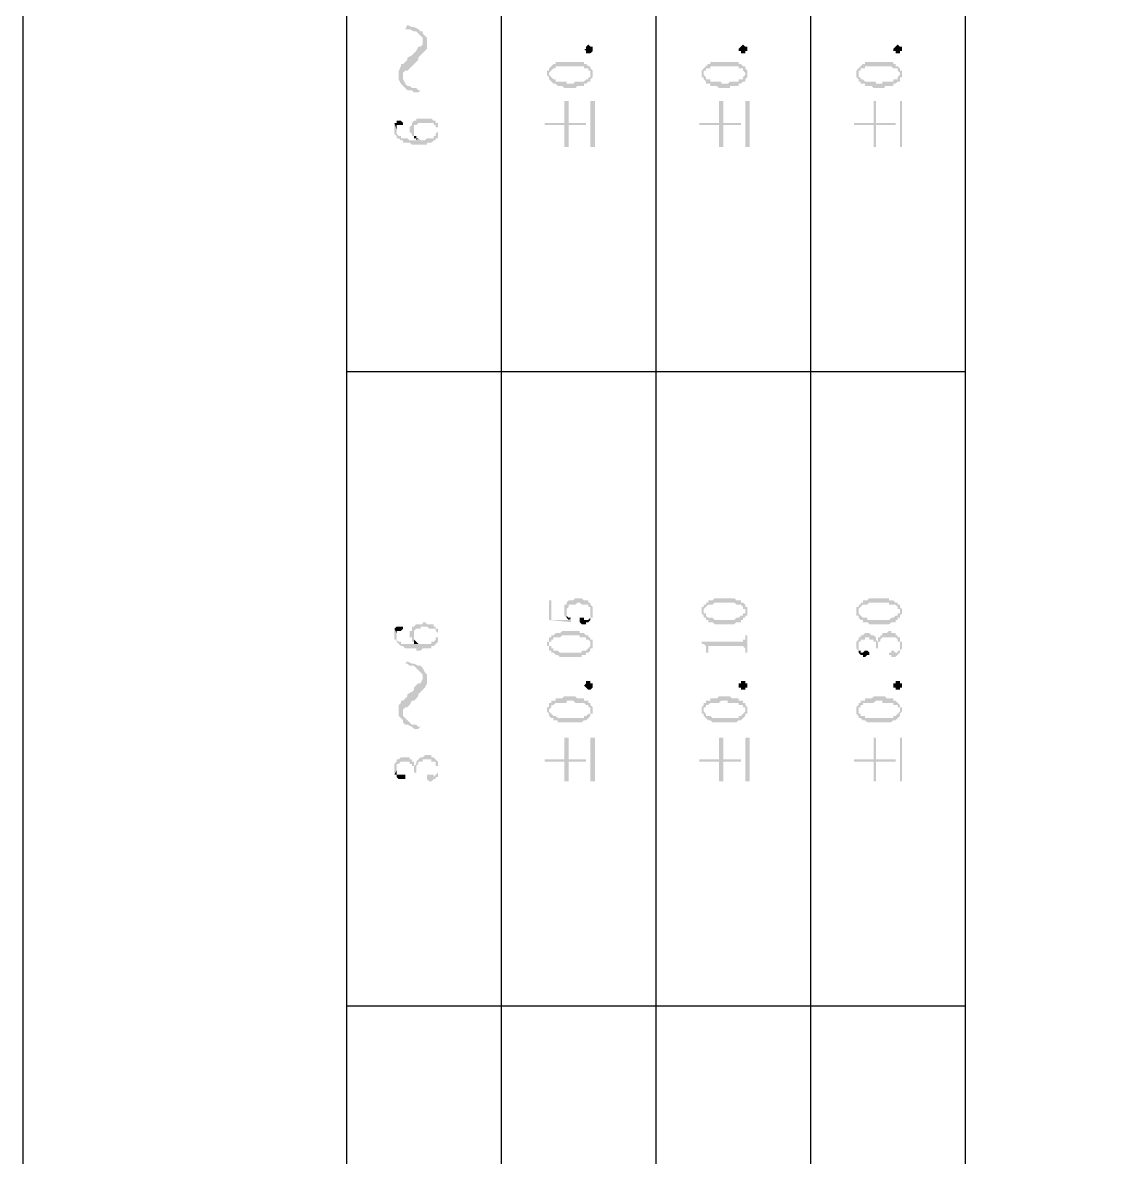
# Model space of a CAD drawing. Header units: inches. Extents: x 3613 to 8393, y -2205 to -794.
# Drawn here: x 3613.22 to 3635.65, y -1475.82 to -1452.33 of the extents above; entities that cross this region are included whole.
import ezdxf

# ---------------------------------------------------------------- set-up
doc = ezdxf.new("R2010")
doc.units = ezdxf.units.IN
doc.header["$MEASUREMENT"] = 0

msp = doc.modelspace()

# ---------------------------------------------------------------- hatches: boundary and pattern name
at = {"transparency": 33554559}
for points in [[(3621.146, -1452.466), (3621.236, -1452.466), (3621.327, -1452.511), (3621.372, -1452.511), (3621.417, -1452.556), (3621.417, -1452.556), (3621.462, -1452.601), (3621.507, -1452.647), (3621.507, -1452.962), (3621.507, -1452.962), (3621.552, -1452.917), (3621.598, -1452.872), (3621.598, -1452.647), (3621.552, -1452.601), (3621.507, -1452.556), (3621.507, -1452.511), (3621.462, -1452.511), (3621.417, -1452.466), (3621.327, -1452.421), (3621.282, -1452.421), (3621.191, -1452.376)], [(3621.011, -1453.414), (3621.011, -1453.504), (3621.056, -1453.594), (3621.101, -1453.639), (3621.101, -1453.459), (3621.101, -1453.369), (3621.146, -1453.324), (3621.191, -1453.324), (3621.236, -1453.278), (3621.282, -1453.233), (3621.327, -1453.188), (3621.372, -1453.143), (3621.417, -1453.098), (3621.417, -1453.053), (3621.462, -1453.008), (3621.507, -1452.962), (3621.507, -1452.737), (3621.507, -1452.782), (3621.462, -1452.827), (3621.417, -1452.827), (3621.372, -1452.917), (3621.327, -1452.962), (3621.327, -1452.962), (3621.282, -1453.008), (3621.191, -1453.053), (3621.191, -1453.098), (3621.146, -1453.143), (3621.101, -1453.188), (3621.056, -1453.188), (3621.056, -1453.233), (3621.011, -1453.324), (3621.011, -1453.369)], [(3625.028, -1452.872), (3625.028, -1452.917), (3625.028, -1452.917), (3624.982, -1452.962), (3624.892, -1452.962), (3624.892, -1452.917), (3624.892, -1452.917), (3624.847, -1452.872), (3624.892, -1452.872), (3624.892, -1452.827), (3624.892, -1452.827), (3624.937, -1452.782), (3624.937, -1452.782), (3624.982, -1452.827), (3625.028, -1452.827), (3625.028, -1452.872)], [(3628.232, -1452.872), (3628.232, -1452.917), (3628.187, -1452.917), (3628.187, -1452.962), (3628.097, -1452.962), (3628.097, -1452.917), (3628.051, -1452.917), (3628.051, -1452.872), (3628.051, -1452.872), (3628.097, -1452.827), (3628.097, -1452.827), (3628.142, -1452.782), (3628.142, -1452.782), (3628.187, -1452.827), (3628.232, -1452.827), (3628.232, -1452.872)], [(3631.436, -1452.872), (3631.436, -1452.917), (3631.391, -1452.917), (3631.391, -1452.962), (3631.301, -1452.962), (3631.301, -1452.917), (3631.256, -1452.917), (3631.256, -1452.872), (3631.256, -1452.872), (3631.301, -1452.827), (3631.301, -1452.827), (3631.346, -1452.782), (3631.346, -1452.782), (3631.391, -1452.827), (3631.436, -1452.827), (3631.436, -1452.872)], [(3624.08, -1453.414), (3624.08, -1453.414), (3624.125, -1453.459), (3624.125, -1453.504), (3624.125, -1453.369), (3624.125, -1453.369), (3624.17, -1453.324), (3624.17, -1453.324), (3624.215, -1453.278), (3624.26, -1453.278), (3624.26, -1453.233), (3624.847, -1453.233), (3624.847, -1453.278), (3624.937, -1453.278), (3624.937, -1453.324), (3624.982, -1453.324), (3624.982, -1453.369), (3624.982, -1453.414), (3624.982, -1453.233), (3624.937, -1453.233), (3624.892, -1453.188), (3624.847, -1453.188), (3624.847, -1453.143), (3624.26, -1453.143), (3624.26, -1453.188), (3624.215, -1453.188), (3624.17, -1453.233), (3624.17, -1453.233), (3624.125, -1453.278), (3624.125, -1453.324), (3624.08, -1453.324), (3624.08, -1453.369)], [(3624.125, -1453.504), (3624.17, -1453.549), (3624.17, -1453.549), (3624.215, -1453.594), (3624.26, -1453.594), (3624.305, -1453.639), (3624.396, -1453.639), (3624.441, -1453.685), (3624.667, -1453.685), (3624.712, -1453.639), (3624.847, -1453.639), (3624.847, -1453.594), (3624.892, -1453.594), (3624.937, -1453.549), (3624.982, -1453.549), (3624.982, -1453.504), (3624.982, -1453.504), (3625.028, -1453.459), (3625.028, -1453.414), (3625.028, -1453.369), (3625.028, -1453.324), (3625.028, -1453.324), (3624.982, -1453.278), (3624.982, -1453.414), (3624.982, -1453.459), (3624.937, -1453.459), (3624.937, -1453.504), (3624.892, -1453.504), (3624.847, -1453.549), (3624.667, -1453.549), (3624.621, -1453.594), (3624.486, -1453.594), (3624.486, -1453.549), (3624.26, -1453.549), (3624.26, -1453.504), (3624.215, -1453.504), (3624.17, -1453.459), (3624.17, -1453.459), (3624.125, -1453.414), (3624.125, -1453.414)], [(3627.284, -1453.414), (3627.284, -1453.459), (3627.329, -1453.459), (3627.329, -1453.504), (3627.329, -1453.369), (3627.329, -1453.324), (3627.374, -1453.324), (3627.374, -1453.278), (3627.465, -1453.278), (3627.465, -1453.233), (3628.051, -1453.233), (3628.051, -1453.278), (3628.142, -1453.278), (3628.142, -1453.324), (3628.142, -1453.324), (3628.187, -1453.369), (3628.187, -1453.414), (3628.187, -1453.233), (3628.142, -1453.233), (3628.097, -1453.188), (3628.051, -1453.188), (3628.051, -1453.143), (3627.465, -1453.143), (3627.465, -1453.188), (3627.42, -1453.188), (3627.374, -1453.233), (3627.374, -1453.233), (3627.329, -1453.278), (3627.329, -1453.278), (3627.284, -1453.324), (3627.284, -1453.369)], [(3627.329, -1453.504), (3627.374, -1453.549), (3627.374, -1453.594), (3627.465, -1453.594), (3627.465, -1453.639), (3627.6, -1453.639), (3627.645, -1453.685), (3627.871, -1453.685), (3627.871, -1453.639), (3628.051, -1453.639), (3628.051, -1453.594), (3628.097, -1453.594), (3628.142, -1453.549), (3628.187, -1453.549), (3628.187, -1453.504), (3628.187, -1453.504), (3628.232, -1453.459), (3628.232, -1453.414), (3628.232, -1453.369), (3628.232, -1453.324), (3628.232, -1453.324), (3628.187, -1453.278), (3628.187, -1453.414), (3628.187, -1453.414), (3628.142, -1453.459), (3628.142, -1453.504), (3628.051, -1453.504), (3628.051, -1453.549), (3627.871, -1453.549), (3627.826, -1453.594), (3627.69, -1453.594), (3627.69, -1453.549), (3627.465, -1453.549), (3627.465, -1453.504), (3627.374, -1453.504), (3627.374, -1453.459), (3627.374, -1453.459), (3627.329, -1453.414), (3627.329, -1453.414)], [(3630.489, -1453.414), (3630.489, -1453.459), (3630.489, -1453.459), (3630.534, -1453.504), (3630.534, -1453.369), (3630.534, -1453.324), (3630.579, -1453.324), (3630.579, -1453.278), (3630.669, -1453.278), (3630.669, -1453.233), (3631.211, -1453.233), (3631.256, -1453.278), (3631.346, -1453.278), (3631.346, -1453.324), (3631.346, -1453.324), (3631.391, -1453.369), (3631.391, -1453.414), (3631.391, -1453.278), (3631.346, -1453.233), (3631.301, -1453.233), (3631.301, -1453.188), (3631.256, -1453.188), (3631.256, -1453.143), (3630.669, -1453.143), (3630.669, -1453.188), (3630.624, -1453.188), (3630.579, -1453.233), (3630.579, -1453.233), (3630.534, -1453.278), (3630.534, -1453.278), (3630.489, -1453.324), (3630.489, -1453.369)], [(3630.534, -1453.504), (3630.534, -1453.549), (3630.579, -1453.549), (3630.579, -1453.594), (3630.669, -1453.594), (3630.669, -1453.639), (3630.804, -1453.639), (3630.85, -1453.685), (3631.075, -1453.685), (3631.075, -1453.639), (3631.256, -1453.639), (3631.256, -1453.594), (3631.301, -1453.594), (3631.346, -1453.549), (3631.391, -1453.549), (3631.391, -1453.504), (3631.391, -1453.459), (3631.436, -1453.459), (3631.436, -1453.414), (3631.436, -1453.369), (3631.436, -1453.324), (3631.391, -1453.324), (3631.391, -1453.278), (3631.391, -1453.414), (3631.391, -1453.414), (3631.346, -1453.459), (3631.346, -1453.504), (3631.256, -1453.504), (3631.256, -1453.549), (3631.03, -1453.549), (3631.03, -1453.594), (3630.895, -1453.594), (3630.895, -1453.549), (3630.669, -1453.549), (3630.624, -1453.504), (3630.579, -1453.504), (3630.579, -1453.459), (3630.534, -1453.459), (3630.534, -1453.414), (3630.534, -1453.414)], [(3621.101, -1453.639), (3621.101, -1453.639), (3621.146, -1453.685), (3621.191, -1453.73), (3621.282, -1453.73), (3621.327, -1453.775), (3621.417, -1453.775), (3621.462, -1453.73), (3621.417, -1453.73), (3621.372, -1453.685), (3621.282, -1453.685), (3621.236, -1453.639), (3621.191, -1453.639), (3621.146, -1453.594), (3621.101, -1453.504), (3621.101, -1453.459)], [(3624.035, -1454.407), (3624.035, -1454.452), (3624.441, -1454.452), (3624.441, -1454.903), (3624.531, -1454.903), (3624.531, -1454.452), (3624.892, -1454.452), (3624.892, -1454.407), (3624.531, -1454.407), (3624.531, -1453.955), (3624.441, -1453.955), (3624.441, -1454.407)], [(3625.073, -1454.903), (3625.073, -1453.955), (3624.982, -1453.955), (3624.982, -1454.903)], [(3627.239, -1454.407), (3627.239, -1454.452), (3627.645, -1454.452), (3627.645, -1454.903), (3627.735, -1454.903), (3627.735, -1454.452), (3628.097, -1454.452), (3628.097, -1454.407), (3627.735, -1454.407), (3627.735, -1453.955), (3627.645, -1453.955), (3627.645, -1454.407)], [(3628.277, -1454.903), (3628.277, -1453.955), (3628.187, -1453.955), (3628.187, -1454.903)], [(3630.443, -1454.407), (3630.443, -1454.452), (3630.85, -1454.452), (3630.85, -1454.903), (3630.895, -1454.903), (3630.895, -1454.452), (3631.301, -1454.452), (3631.301, -1454.407), (3630.895, -1454.407), (3630.895, -1453.955), (3630.85, -1453.955), (3630.85, -1454.407)], [(3631.436, -1454.903), (3631.436, -1453.955), (3631.391, -1453.955), (3631.391, -1454.903)], [(3620.921, -1454.407), (3620.966, -1454.542), (3620.966, -1454.497), (3620.966, -1454.452), (3621.101, -1454.452), (3621.101, -1454.407), (3621.101, -1454.407), (3621.056, -1454.362), (3620.966, -1454.362), (3620.966, -1454.407)], [(3620.921, -1454.497), (3620.921, -1454.587), (3620.921, -1454.632), (3620.921, -1454.632), (3620.966, -1454.677), (3620.966, -1454.723), (3621.011, -1454.723), (3621.056, -1454.768), (3621.101, -1454.768), (3621.101, -1454.813), (3621.236, -1454.813), (3621.282, -1454.858), (3621.598, -1454.858), (3621.598, -1454.813), (3621.688, -1454.813), (3621.733, -1454.768), (3621.778, -1454.768), (3621.778, -1454.723), (3621.823, -1454.723), (3621.823, -1454.542), (3621.823, -1454.587), (3621.823, -1454.587), (3621.778, -1454.632), (3621.778, -1454.677), (3621.733, -1454.677), (3621.733, -1454.723), (3621.598, -1454.723), (3621.552, -1454.768), (3621.462, -1454.768), (3621.417, -1454.723), (3621.417, -1454.723), (3621.372, -1454.768), (3621.236, -1454.768), (3621.191, -1454.723), (3621.056, -1454.723), (3621.056, -1454.677), (3621.011, -1454.677), (3620.966, -1454.632), (3620.966, -1454.587), (3620.966, -1454.542), (3620.966, -1454.542), (3620.921, -1454.407), (3620.921, -1454.452)], [(3621.236, -1454.542), (3621.236, -1454.587), (3621.282, -1454.632), (3621.282, -1454.677), (3621.327, -1454.677), (3621.327, -1454.542), (3621.327, -1454.497), (3621.327, -1454.452), (3621.372, -1454.452), (3621.417, -1454.407), (3621.733, -1454.407), (3621.733, -1454.452), (3621.778, -1454.452), (3621.778, -1454.497), (3621.823, -1454.497), (3621.823, -1454.542), (3621.823, -1454.677), (3621.823, -1454.632), (3621.823, -1454.542), (3621.823, -1454.452), (3621.823, -1454.407), (3621.778, -1454.407), (3621.778, -1454.362), (3621.733, -1454.362), (3621.688, -1454.316), (3621.372, -1454.316), (3621.372, -1454.362), (3621.327, -1454.362), (3621.282, -1454.407), (3621.282, -1454.452), (3621.282, -1454.452), (3621.236, -1454.497), (3621.236, -1454.497)], [(3621.327, -1454.677), (3621.327, -1454.723), (3621.372, -1454.723), (3621.372, -1454.768), (3621.417, -1454.723), (3621.372, -1454.723), (3621.372, -1454.677), (3621.327, -1454.677), (3621.327, -1454.632), (3621.327, -1454.587), (3621.327, -1454.542)], [(3624.125, -1464.291), (3624.125, -1464.697), (3624.576, -1464.742), (3624.576, -1464.697), (3624.576, -1464.652), (3624.531, -1464.697), (3624.17, -1464.697), (3624.17, -1464.291)], [(3624.441, -1464.471), (3624.441, -1464.561), (3624.441, -1464.607), (3624.441, -1464.607), (3624.486, -1464.652), (3624.486, -1464.516), (3624.486, -1464.471), (3624.486, -1464.471), (3624.531, -1464.426), (3624.531, -1464.381), (3624.667, -1464.381), (3624.712, -1464.336), (3624.757, -1464.336), (3624.802, -1464.381), (3624.937, -1464.381), (3624.937, -1464.426), (3624.982, -1464.426), (3624.982, -1464.471), (3624.982, -1464.516), (3624.982, -1464.652), (3625.028, -1464.652), (3625.028, -1464.607), (3625.028, -1464.516), (3625.028, -1464.471), (3625.028, -1464.426), (3624.982, -1464.381), (3624.982, -1464.336), (3624.937, -1464.336), (3624.937, -1464.291), (3624.847, -1464.291), (3624.802, -1464.246), (3624.667, -1464.246), (3624.621, -1464.291), (3624.531, -1464.291), (3624.486, -1464.336), (3624.486, -1464.381), (3624.441, -1464.381), (3624.441, -1464.426)], [(3627.284, -1464.516), (3627.284, -1464.561), (3627.284, -1464.561), (3627.329, -1464.607), (3627.329, -1464.652), (3627.329, -1464.516), (3627.329, -1464.471), (3627.329, -1464.471), (3627.374, -1464.426), (3627.374, -1464.426), (3627.42, -1464.381), (3627.51, -1464.381), (3627.555, -1464.336), (3627.961, -1464.336), (3628.006, -1464.381), (3628.097, -1464.381), (3628.142, -1464.426), (3628.142, -1464.471), (3628.187, -1464.471), (3628.187, -1464.516), (3628.187, -1464.381), (3628.187, -1464.381), (3628.142, -1464.336), (3628.097, -1464.336), (3628.097, -1464.291), (3628.006, -1464.291), (3627.961, -1464.246), (3627.555, -1464.246), (3627.51, -1464.291), (3627.42, -1464.291), (3627.42, -1464.336), (3627.374, -1464.336), (3627.374, -1464.381), (3627.329, -1464.381), (3627.329, -1464.426), (3627.284, -1464.426), (3627.284, -1464.471), (3627.284, -1464.471)], [(3627.329, -1464.652), (3627.374, -1464.652), (3627.374, -1464.697), (3627.42, -1464.697), (3627.42, -1464.742), (3627.51, -1464.742), (3627.555, -1464.787), (3627.961, -1464.787), (3628.006, -1464.742), (3628.097, -1464.742), (3628.097, -1464.697), (3628.142, -1464.697), (3628.142, -1464.652), (3628.187, -1464.652), (3628.187, -1464.607), (3628.232, -1464.607), (3628.232, -1464.561), (3628.232, -1464.516), (3628.232, -1464.471), (3628.232, -1464.426), (3628.187, -1464.426), (3628.187, -1464.381), (3628.187, -1464.516), (3628.187, -1464.561), (3628.142, -1464.561), (3628.142, -1464.607), (3628.097, -1464.607), (3628.051, -1464.652), (3628.006, -1464.652), (3627.961, -1464.697), (3627.555, -1464.697), (3627.51, -1464.652), (3627.42, -1464.652), (3627.374, -1464.607), (3627.374, -1464.561), (3627.329, -1464.561), (3627.329, -1464.516), (3627.329, -1464.516)], [(3630.489, -1464.516), (3630.489, -1464.561), (3630.489, -1464.607), (3630.534, -1464.607), (3630.534, -1464.652), (3630.534, -1464.516), (3630.534, -1464.471), (3630.534, -1464.471), (3630.579, -1464.426), (3630.579, -1464.426), (3630.624, -1464.381), (3630.714, -1464.381), (3630.759, -1464.336), (3631.166, -1464.336), (3631.166, -1464.381), (3631.301, -1464.381), (3631.346, -1464.426), (3631.346, -1464.471), (3631.391, -1464.471), (3631.391, -1464.516), (3631.391, -1464.381), (3631.346, -1464.381), (3631.346, -1464.336), (3631.301, -1464.336), (3631.256, -1464.291), (3631.166, -1464.291), (3631.166, -1464.246), (3630.759, -1464.246), (3630.714, -1464.291), (3630.624, -1464.291), (3630.624, -1464.336), (3630.579, -1464.336), (3630.579, -1464.381), (3630.534, -1464.381), (3630.534, -1464.426), (3630.489, -1464.426), (3630.489, -1464.471), (3630.489, -1464.471)], [(3630.534, -1464.652), (3630.534, -1464.652), (3630.579, -1464.697), (3630.624, -1464.697), (3630.624, -1464.742), (3630.714, -1464.742), (3630.759, -1464.787), (3631.166, -1464.787), (3631.211, -1464.742), (3631.301, -1464.742), (3631.301, -1464.697), (3631.346, -1464.697), (3631.346, -1464.652), (3631.391, -1464.652), (3631.391, -1464.607), (3631.391, -1464.607), (3631.436, -1464.561), (3631.436, -1464.516), (3631.436, -1464.471), (3631.436, -1464.471), (3631.391, -1464.426), (3631.391, -1464.381), (3631.391, -1464.516), (3631.391, -1464.561), (3631.346, -1464.561), (3631.346, -1464.607), (3631.301, -1464.607), (3631.256, -1464.652), (3631.211, -1464.652), (3631.166, -1464.697), (3630.714, -1464.697), (3630.714, -1464.652), (3630.624, -1464.652), (3630.579, -1464.607), (3630.579, -1464.607), (3630.534, -1464.561), (3630.534, -1464.516), (3630.534, -1464.516)], [(3624.486, -1464.652), (3624.486, -1464.652), (3624.531, -1464.697), (3624.531, -1464.697), (3624.576, -1464.652), (3624.531, -1464.652), (3624.486, -1464.607), (3624.486, -1464.561), (3624.486, -1464.516)], [(3624.757, -1464.697), (3624.757, -1464.742), (3624.757, -1464.742), (3624.802, -1464.787), (3624.892, -1464.787), (3624.892, -1464.742), (3624.937, -1464.742), (3624.982, -1464.697), (3624.982, -1464.516), (3624.982, -1464.607), (3624.982, -1464.652), (3624.982, -1464.652), (3624.937, -1464.697), (3624.847, -1464.697), (3624.847, -1464.652), (3624.757, -1464.652)], [(3620.921, -1464.877), (3620.966, -1464.968), (3620.966, -1464.922), (3621.056, -1464.922), (3621.101, -1464.877), (3621.101, -1464.832), (3620.966, -1464.832)], [(3621.236, -1465.013), (3621.236, -1465.058), (3621.282, -1465.058), (3621.282, -1465.103), (3621.282, -1465.148), (3621.327, -1465.148), (3621.327, -1464.968), (3621.327, -1464.922), (3621.327, -1464.922), (3621.372, -1464.877), (3621.462, -1464.877), (3621.462, -1464.832), (3621.598, -1464.832), (3621.643, -1464.877), (3621.778, -1464.877), (3621.778, -1464.922), (3621.778, -1464.922), (3621.823, -1464.968), (3621.823, -1465.148), (3621.823, -1465.103), (3621.823, -1465.058), (3621.823, -1465.013), (3621.823, -1464.968), (3621.823, -1464.922), (3621.823, -1464.877), (3621.778, -1464.877), (3621.778, -1464.832), (3621.733, -1464.832), (3621.733, -1464.787), (3621.598, -1464.787), (3621.552, -1464.742), (3621.507, -1464.742), (3621.507, -1464.787), (3621.372, -1464.787), (3621.327, -1464.832), (3621.282, -1464.832), (3621.282, -1464.877), (3621.282, -1464.922), (3621.236, -1464.922), (3621.236, -1464.968)], [(3620.921, -1464.968), (3620.921, -1465.013), (3620.921, -1465.058), (3620.921, -1465.103), (3620.966, -1465.103), (3620.966, -1465.148), (3620.966, -1465.148), (3621.011, -1465.193), (3621.011, -1465.193), (3621.056, -1465.238), (3621.101, -1465.238), (3621.146, -1465.284), (3621.372, -1465.284), (3621.372, -1465.329), (3621.462, -1465.329), (3621.507, -1465.284), (3621.688, -1465.284), (3621.688, -1465.238), (3621.733, -1465.238), (3621.778, -1465.193), (3621.778, -1465.193), (3621.823, -1465.148), (3621.823, -1465.013), (3621.823, -1465.058), (3621.778, -1465.058), (3621.778, -1465.103), (3621.778, -1465.103), (3621.733, -1465.148), (3621.688, -1465.148), (3621.688, -1465.193), (3621.056, -1465.193), (3621.056, -1465.148), (3621.011, -1465.148), (3620.966, -1465.103), (3620.966, -1465.058), (3620.966, -1464.968), (3620.921, -1464.877)], [(3621.327, -1465.148), (3621.327, -1465.193), (3621.417, -1465.193), (3621.372, -1465.148), (3621.372, -1465.148), (3621.327, -1465.103), (3621.327, -1465.013), (3621.327, -1465.013)], [(3624.08, -1465.193), (3624.08, -1465.238), (3624.125, -1465.238), (3624.125, -1465.284), (3624.125, -1465.329), (3624.125, -1465.193), (3624.125, -1465.148), (3624.17, -1465.148), (3624.17, -1465.103), (3624.215, -1465.103), (3624.215, -1465.058), (3624.351, -1465.058), (3624.396, -1465.013), (3624.757, -1465.013), (3624.757, -1465.058), (3624.892, -1465.058), (3624.892, -1465.103), (3624.937, -1465.103), (3624.982, -1465.148), (3624.982, -1465.193), (3624.982, -1465.058), (3624.937, -1465.058), (3624.937, -1465.013), (3624.892, -1465.013), (3624.847, -1464.968), (3624.757, -1464.968), (3624.757, -1464.922), (3624.396, -1464.922), (3624.351, -1464.968), (3624.26, -1464.968), (3624.215, -1465.013), (3624.17, -1465.013), (3624.17, -1465.058), (3624.125, -1465.058), (3624.125, -1465.103), (3624.125, -1465.148), (3624.08, -1465.148)], [(3624.125, -1465.329), (3624.17, -1465.329), (3624.17, -1465.374), (3624.215, -1465.374), (3624.26, -1465.419), (3624.305, -1465.419), (3624.351, -1465.464), (3624.802, -1465.464), (3624.802, -1465.419), (3624.892, -1465.419), (3624.892, -1465.374), (3624.937, -1465.374), (3624.982, -1465.329), (3624.982, -1465.284), (3625.028, -1465.284), (3625.028, -1465.238), (3625.028, -1465.193), (3625.028, -1465.148), (3625.028, -1465.103), (3624.982, -1465.103), (3624.982, -1465.058), (3624.982, -1465.238), (3624.982, -1465.238), (3624.937, -1465.284), (3624.937, -1465.284), (3624.892, -1465.329), (3624.802, -1465.329), (3624.802, -1465.374), (3624.351, -1465.374), (3624.305, -1465.329), (3624.215, -1465.329), (3624.215, -1465.284), (3624.17, -1465.284), (3624.17, -1465.238), (3624.125, -1465.238), (3624.125, -1465.193)], [(3627.284, -1465.148), (3627.284, -1465.193), (3627.329, -1465.193), (3627.374, -1465.238), (3627.374, -1465.329), (3627.374, -1465.374), (3627.42, -1465.374), (3627.42, -1465.284), (3627.42, -1465.238), (3628.142, -1465.238), (3628.187, -1465.284), (3628.187, -1465.374), (3628.232, -1465.374), (3628.232, -1465.013), (3628.187, -1465.013), (3628.187, -1465.058), (3628.187, -1465.103), (3628.142, -1465.103), (3628.142, -1465.148), (3628.097, -1465.148)], [(3630.489, -1465.193), (3630.489, -1465.238), (3630.489, -1465.284), (3630.489, -1465.284), (3630.534, -1465.329), (3630.534, -1465.238), (3630.534, -1465.193), (3630.534, -1465.148), (3630.579, -1465.148), (3630.579, -1465.103), (3630.669, -1465.103), (3630.669, -1465.058), (3630.759, -1465.058), (3630.759, -1465.103), (3630.85, -1465.103), (3630.85, -1465.148), (3630.895, -1465.148), (3630.895, -1465.238), (3630.895, -1465.284), (3630.94, -1465.284), (3630.94, -1465.238), (3630.94, -1465.148), (3630.985, -1465.148), (3630.985, -1465.103), (3630.985, -1465.103), (3631.03, -1465.058), (3631.301, -1465.058), (3631.346, -1465.103), (3631.346, -1465.148), (3631.391, -1465.148), (3631.391, -1465.193), (3631.391, -1465.238), (3631.391, -1465.058), (3631.346, -1465.058), (3631.346, -1465.013), (3631.301, -1465.013), (3631.301, -1464.968), (3631.211, -1464.968), (3631.211, -1464.922), (3631.166, -1464.922), (3631.12, -1464.968), (3631.03, -1464.968), (3631.03, -1465.013), (3630.985, -1465.013), (3630.985, -1465.058), (3630.94, -1465.058), (3630.94, -1465.103), (3630.94, -1465.148), (3630.895, -1465.103), (3630.895, -1465.058), (3630.895, -1465.058), (3630.85, -1465.013), (3630.804, -1465.013), (3630.759, -1464.968), (3630.669, -1464.968), (3630.624, -1465.013), (3630.579, -1465.013), (3630.579, -1465.058), (3630.534, -1465.058), (3630.534, -1465.103), (3630.534, -1465.103), (3630.489, -1465.148)], [(3631.166, -1465.419), (3631.211, -1465.419), (3631.211, -1465.464), (3631.301, -1465.464), (3631.346, -1465.419), (3631.346, -1465.419), (3631.391, -1465.374), (3631.391, -1465.329), (3631.391, -1465.329), (3631.436, -1465.284), (3631.436, -1465.238), (3631.436, -1465.193), (3631.436, -1465.148), (3631.391, -1465.148), (3631.391, -1465.058), (3631.391, -1465.238), (3631.391, -1465.284), (3631.391, -1465.329), (3631.346, -1465.329), (3631.346, -1465.374), (3631.301, -1465.374), (3631.256, -1465.329), (3631.211, -1465.329), (3631.211, -1465.374), (3631.166, -1465.374)], [(3630.534, -1465.329), (3630.534, -1465.374), (3630.534, -1465.374), (3630.579, -1465.419), (3630.624, -1465.419), (3630.624, -1465.464), (3630.669, -1465.464), (3630.714, -1465.419), (3630.759, -1465.419), (3630.759, -1465.374), (3630.759, -1465.374), (3630.714, -1465.329), (3630.669, -1465.329), (3630.624, -1465.374), (3630.579, -1465.374), (3630.579, -1465.329), (3630.534, -1465.329), (3630.534, -1465.238), (3630.534, -1465.238)], [(3621.146, -1465.599), (3621.191, -1465.599), (3621.236, -1465.645), (3621.327, -1465.645), (3621.372, -1465.69), (3621.417, -1465.735), (3621.417, -1465.735), (3621.462, -1465.78), (3621.507, -1465.825), (3621.507, -1466.141), (3621.507, -1466.141), (3621.552, -1466.096), (3621.598, -1466.006), (3621.598, -1465.825), (3621.552, -1465.78), (3621.507, -1465.69), (3621.507, -1465.69), (3621.462, -1465.645), (3621.417, -1465.645), (3621.327, -1465.599), (3621.282, -1465.599), (3621.191, -1465.554)], [(3621.011, -1466.592), (3621.011, -1466.683), (3621.056, -1466.728), (3621.101, -1466.773), (3621.101, -1466.547), (3621.146, -1466.502), (3621.191, -1466.502), (3621.236, -1466.457), (3621.282, -1466.367), (3621.327, -1466.367), (3621.372, -1466.322), (3621.417, -1466.276), (3621.417, -1466.231), (3621.462, -1466.186), (3621.507, -1466.141), (3621.507, -1465.87), (3621.507, -1465.915), (3621.462, -1466.006), (3621.417, -1466.006), (3621.372, -1466.051), (3621.327, -1466.096), (3621.327, -1466.141), (3621.282, -1466.186), (3621.191, -1466.231), (3621.191, -1466.276), (3621.146, -1466.322), (3621.101, -1466.367), (3621.056, -1466.367), (3621.056, -1466.412), (3621.011, -1466.457), (3621.011, -1466.547)], [(3625.028, -1466.051), (3625.028, -1466.096), (3625.028, -1466.096), (3624.982, -1466.141), (3624.937, -1466.141), (3624.892, -1466.096), (3624.892, -1466.096), (3624.847, -1466.051), (3624.847, -1466.051), (3624.892, -1466.006), (3624.892, -1465.961), (3624.982, -1465.961), (3624.982, -1466.006), (3625.028, -1466.006), (3625.028, -1466.051)], [(3628.232, -1466.051), (3628.232, -1466.096), (3628.187, -1466.096), (3628.187, -1466.141), (3628.097, -1466.141), (3628.097, -1466.096), (3628.051, -1466.096), (3628.051, -1466.051), (3628.051, -1466.006), (3628.097, -1466.006), (3628.097, -1465.961), (3628.187, -1465.961), (3628.187, -1466.006), (3628.232, -1466.006), (3628.232, -1466.051)], [(3631.436, -1466.051), (3631.436, -1466.096), (3631.391, -1466.096), (3631.391, -1466.141), (3631.301, -1466.141), (3631.301, -1466.096), (3631.256, -1466.096), (3631.256, -1466.051), (3631.256, -1466.006), (3631.301, -1466.006), (3631.301, -1465.961), (3631.391, -1465.961), (3631.391, -1466.006), (3631.436, -1466.006), (3631.436, -1466.051)], [(3624.08, -1466.547), (3624.08, -1466.592), (3624.08, -1466.592), (3624.125, -1466.638), (3624.125, -1466.683), (3624.125, -1466.547), (3624.125, -1466.547), (3624.17, -1466.502), (3624.17, -1466.457), (3624.215, -1466.457), (3624.26, -1466.412), (3624.486, -1466.412), (3624.486, -1466.367), (3624.621, -1466.367), (3624.667, -1466.412), (3624.847, -1466.412), (3624.892, -1466.457), (3624.937, -1466.457), (3624.937, -1466.502), (3624.982, -1466.502), (3624.982, -1466.547), (3624.982, -1466.412), (3624.937, -1466.412), (3624.937, -1466.367), (3624.847, -1466.367), (3624.847, -1466.322), (3624.712, -1466.322), (3624.667, -1466.276), (3624.441, -1466.276), (3624.396, -1466.322), (3624.26, -1466.322), (3624.26, -1466.367), (3624.17, -1466.367), (3624.17, -1466.412), (3624.125, -1466.412), (3624.125, -1466.457), (3624.125, -1466.502), (3624.08, -1466.502)], [(3624.125, -1466.683), (3624.17, -1466.728), (3624.215, -1466.728), (3624.215, -1466.773), (3624.305, -1466.773), (3624.305, -1466.818), (3624.802, -1466.818), (3624.847, -1466.773), (3624.892, -1466.773), (3624.937, -1466.728), (3624.937, -1466.728), (3624.982, -1466.683), (3624.982, -1466.638), (3625.028, -1466.638), (3625.028, -1466.592), (3625.028, -1466.547), (3625.028, -1466.502), (3625.028, -1466.502), (3624.982, -1466.457), (3624.982, -1466.592), (3624.982, -1466.638), (3624.937, -1466.638), (3624.892, -1466.683), (3624.847, -1466.683), (3624.847, -1466.728), (3624.305, -1466.728), (3624.26, -1466.683), (3624.215, -1466.683), (3624.17, -1466.638), (3624.17, -1466.638), (3624.125, -1466.592), (3624.125, -1466.547)], [(3627.284, -1466.547), (3627.284, -1466.592), (3627.284, -1466.638), (3627.329, -1466.638), (3627.329, -1466.683), (3627.329, -1466.547), (3627.329, -1466.502), (3627.374, -1466.502), (3627.374, -1466.457), (3627.42, -1466.457), (3627.465, -1466.412), (3627.645, -1466.412), (3627.69, -1466.367), (3627.826, -1466.367), (3627.826, -1466.412), (3628.051, -1466.412), (3628.051, -1466.457), (3628.142, -1466.457), (3628.142, -1466.502), (3628.187, -1466.502), (3628.187, -1466.547), (3628.187, -1466.412), (3628.142, -1466.412), (3628.142, -1466.367), (3628.051, -1466.367), (3628.051, -1466.322), (3627.916, -1466.322), (3627.871, -1466.276), (3627.645, -1466.276), (3627.6, -1466.322), (3627.465, -1466.322), (3627.465, -1466.367), (3627.374, -1466.367), (3627.374, -1466.412), (3627.329, -1466.412), (3627.329, -1466.457), (3627.329, -1466.457), (3627.284, -1466.502)], [(3627.329, -1466.683), (3627.374, -1466.728), (3627.374, -1466.728), (3627.42, -1466.773), (3627.465, -1466.773), (3627.51, -1466.818), (3628.006, -1466.818), (3628.051, -1466.773), (3628.097, -1466.773), (3628.142, -1466.728), (3628.142, -1466.728), (3628.187, -1466.683), (3628.187, -1466.638), (3628.232, -1466.638), (3628.232, -1466.592), (3628.232, -1466.547), (3628.232, -1466.502), (3628.232, -1466.502), (3628.187, -1466.457), (3628.187, -1466.592), (3628.187, -1466.592), (3628.142, -1466.638), (3628.142, -1466.638), (3628.097, -1466.683), (3628.051, -1466.683), (3628.051, -1466.728), (3627.51, -1466.728), (3627.465, -1466.683), (3627.374, -1466.683), (3627.374, -1466.638), (3627.374, -1466.638), (3627.329, -1466.592), (3627.329, -1466.547)], [(3630.489, -1466.547), (3630.489, -1466.592), (3630.489, -1466.638), (3630.489, -1466.638), (3630.534, -1466.683), (3630.534, -1466.547), (3630.534, -1466.502), (3630.579, -1466.502), (3630.579, -1466.457), (3630.624, -1466.457), (3630.624, -1466.412), (3630.85, -1466.412), (3630.895, -1466.367), (3631.03, -1466.367), (3631.03, -1466.412), (3631.256, -1466.412), (3631.256, -1466.457), (3631.346, -1466.457), (3631.346, -1466.502), (3631.391, -1466.502), (3631.391, -1466.547), (3631.391, -1466.457), (3631.346, -1466.412), (3631.346, -1466.412), (3631.301, -1466.367), (3631.256, -1466.367), (3631.256, -1466.322), (3631.12, -1466.322), (3631.075, -1466.276), (3630.85, -1466.276), (3630.804, -1466.322), (3630.669, -1466.322), (3630.669, -1466.367), (3630.579, -1466.367), (3630.579, -1466.412), (3630.534, -1466.412), (3630.534, -1466.457), (3630.534, -1466.457), (3630.489, -1466.502)], [(3630.534, -1466.683), (3630.534, -1466.728), (3630.579, -1466.728), (3630.624, -1466.773), (3630.669, -1466.773), (3630.714, -1466.818), (3631.211, -1466.818), (3631.256, -1466.773), (3631.301, -1466.773), (3631.346, -1466.728), (3631.346, -1466.728), (3631.391, -1466.683), (3631.391, -1466.638), (3631.391, -1466.638), (3631.436, -1466.592), (3631.436, -1466.547), (3631.436, -1466.502), (3631.391, -1466.502), (3631.391, -1466.457), (3631.391, -1466.592), (3631.391, -1466.592), (3631.346, -1466.638), (3631.346, -1466.638), (3631.301, -1466.683), (3631.256, -1466.683), (3631.256, -1466.728), (3630.669, -1466.728), (3630.669, -1466.683), (3630.579, -1466.683), (3630.579, -1466.638), (3630.534, -1466.638), (3630.534, -1466.592), (3630.534, -1466.547)], [(3621.101, -1466.773), (3621.101, -1466.818), (3621.146, -1466.863), (3621.191, -1466.863), (3621.282, -1466.908), (3621.327, -1466.953), (3621.417, -1466.953), (3621.462, -1466.908), (3621.417, -1466.908), (3621.372, -1466.863), (3621.282, -1466.863), (3621.236, -1466.818), (3621.191, -1466.773), (3621.191, -1466.773), (3621.146, -1466.728), (3621.101, -1466.683), (3621.101, -1466.638)], [(3624.035, -1467.585), (3624.035, -1467.63), (3624.441, -1467.63), (3624.441, -1468.037), (3624.531, -1468.037), (3624.531, -1467.63), (3624.892, -1467.63), (3624.892, -1467.585), (3624.531, -1467.585), (3624.531, -1467.134), (3624.441, -1467.134), (3624.441, -1467.585)], [(3625.073, -1468.037), (3625.073, -1467.134), (3624.982, -1467.134), (3624.982, -1468.037)], [(3627.239, -1467.585), (3627.239, -1467.63), (3627.645, -1467.63), (3627.645, -1468.037), (3627.735, -1468.037), (3627.735, -1467.63), (3628.097, -1467.63), (3628.097, -1467.585), (3627.735, -1467.585), (3627.735, -1467.134), (3627.645, -1467.134), (3627.645, -1467.585)], [(3628.277, -1468.037), (3628.277, -1467.134), (3628.187, -1467.134), (3628.187, -1468.037)], [(3630.443, -1467.585), (3630.443, -1467.63), (3630.85, -1467.63), (3630.85, -1468.037), (3630.895, -1468.037), (3630.895, -1467.63), (3631.301, -1467.63), (3631.301, -1467.585), (3630.895, -1467.585), (3630.895, -1467.134), (3630.85, -1467.134), (3630.85, -1467.585)], [(3631.436, -1468.037), (3631.436, -1467.134), (3631.391, -1467.134), (3631.391, -1468.037)], [(3620.921, -1467.766), (3620.921, -1467.856), (3620.921, -1467.901), (3620.966, -1467.811), (3620.966, -1467.766), (3620.966, -1467.721), (3620.966, -1467.676), (3621.011, -1467.676), (3621.056, -1467.63), (3621.236, -1467.63), (3621.236, -1467.676), (3621.282, -1467.676), (3621.282, -1467.721), (3621.327, -1467.721), (3621.327, -1467.766), (3621.327, -1467.856), (3621.372, -1467.856), (3621.372, -1467.766), (3621.372, -1467.721), (3621.372, -1467.721), (3621.417, -1467.676), (3621.417, -1467.63), (3621.507, -1467.63), (3621.507, -1467.585), (3621.688, -1467.585), (3621.688, -1467.63), (3621.778, -1467.63), (3621.778, -1467.676), (3621.778, -1467.721), (3621.823, -1467.721), (3621.823, -1467.811), (3621.823, -1467.63), (3621.823, -1467.63), (3621.778, -1467.585), (3621.778, -1467.585), (3621.733, -1467.54), (3621.688, -1467.54), (3621.688, -1467.495), (3621.552, -1467.495), (3621.507, -1467.54), (3621.462, -1467.54), (3621.417, -1467.585), (3621.417, -1467.585), (3621.372, -1467.63), (3621.372, -1467.676), (3621.327, -1467.721), (3621.327, -1467.676), (3621.327, -1467.63), (3621.282, -1467.63), (3621.282, -1467.585), (3621.236, -1467.585), (3621.236, -1467.54), (3621.056, -1467.54), (3621.011, -1467.585), (3620.966, -1467.585), (3620.966, -1467.63), (3620.966, -1467.63), (3620.921, -1467.676)], [(3621.598, -1467.946), (3621.598, -1467.991), (3621.598, -1467.991), (3621.643, -1468.037), (3621.688, -1468.037), (3621.733, -1467.991), (3621.778, -1467.991), (3621.778, -1467.946), (3621.823, -1467.946), (3621.823, -1467.901), (3621.823, -1467.856), (3621.823, -1467.766), (3621.823, -1467.721), (3621.823, -1467.676), (3621.823, -1467.63), (3621.823, -1467.811), (3621.823, -1467.856), (3621.778, -1467.901), (3621.778, -1467.901), (3621.733, -1467.946), (3621.733, -1467.901), (3621.598, -1467.901)], [(3620.921, -1467.901), (3620.966, -1467.901), (3620.966, -1467.946), (3620.966, -1467.946), (3621.011, -1467.991), (3621.146, -1467.991), (3621.146, -1467.946), (3621.146, -1467.901), (3620.966, -1467.901), (3620.966, -1467.856), (3620.966, -1467.811), (3620.966, -1467.811)]]:
    msp.add_hatch(color=256, dxfattribs=at).paths.add_polyline_path(points)

# ---------------------------------------------------------------- linework, layer by layer
msp.add_line((3619.928, -1234.354), (3619.928, -1521.095))
msp.add_lwpolyline([(4033.221, -1525.354), (4033.221, -1228.354), (3613.221, -1228.354), (3613.221, -1525.354)], close=True)
for points in [[(3632.745, -1234.354), (3632.745, -1521.095)], [(3623.132, -1406.747), (3623.132, -1499.765)], [(3626.336, -1406.747), (3626.336, -1499.765)], [(3629.541, -1406.747), (3629.541, -1499.765)], [(3619.928, -1459.552), (3632.745, -1459.552)], [(3619.928, -1472.685), (3632.745, -1472.685)]]:
    msp.add_lwpolyline(points)

doc.saveas('drawing.dxf')
